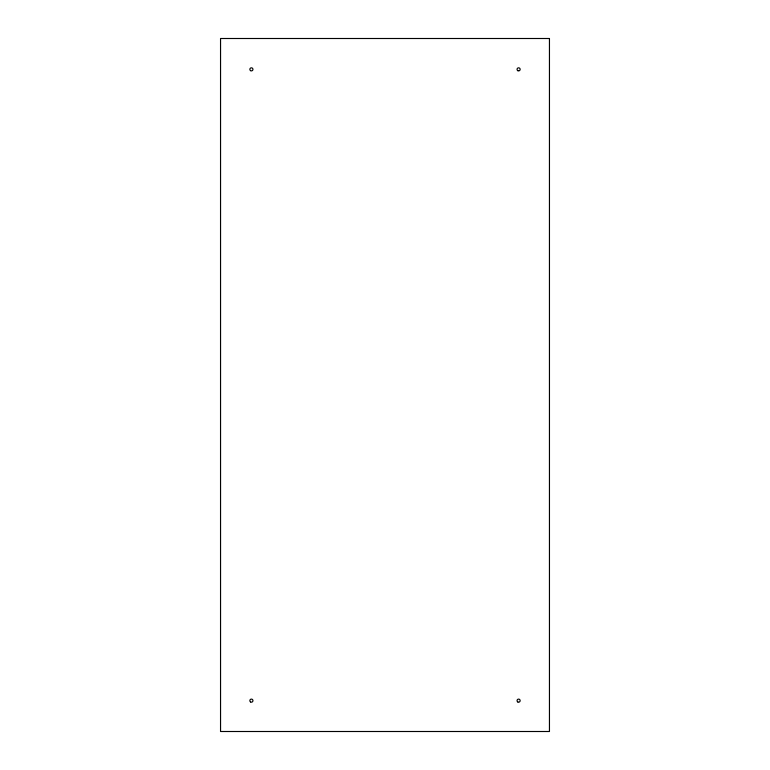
<?xml version="1.0" encoding="UTF-8"?>
<svg xmlns="http://www.w3.org/2000/svg" width="770" height="770" viewBox="0 0 770 770"><rect width="100%" height="100%" fill="white"/><g stroke="black" fill="none" stroke-linecap="round" stroke-linejoin="round"><path stroke-width="1.16" d="M549.453 38.5L220.547 38.5L220.547 731.5L549.453 731.5L549.453 38.5M250.529 70.628A1.54 1.54 0 0 0 252.935 69.464A1.54 1.54 0 0 0 250.722 67.972A1.54 1.54 0 0 0 250.529 70.628M517.835 70.696A1.54 1.54 0 0 0 520.145 69.358A1.54 1.54 0 0 0 517.835 68.02A1.54 1.54 0 0 0 517.835 70.696M250.529 701.922A1.54 1.54 0 0 0 252.935 700.758A1.54 1.54 0 0 0 250.722 699.256A1.54 1.54 0 0 0 250.529 701.922M517.835 701.98A1.54 1.54 0 0 0 520.145 700.642A1.54 1.54 0 0 0 517.835 699.304A1.54 1.54 0 0 0 517.835 701.98"/></g></svg>
